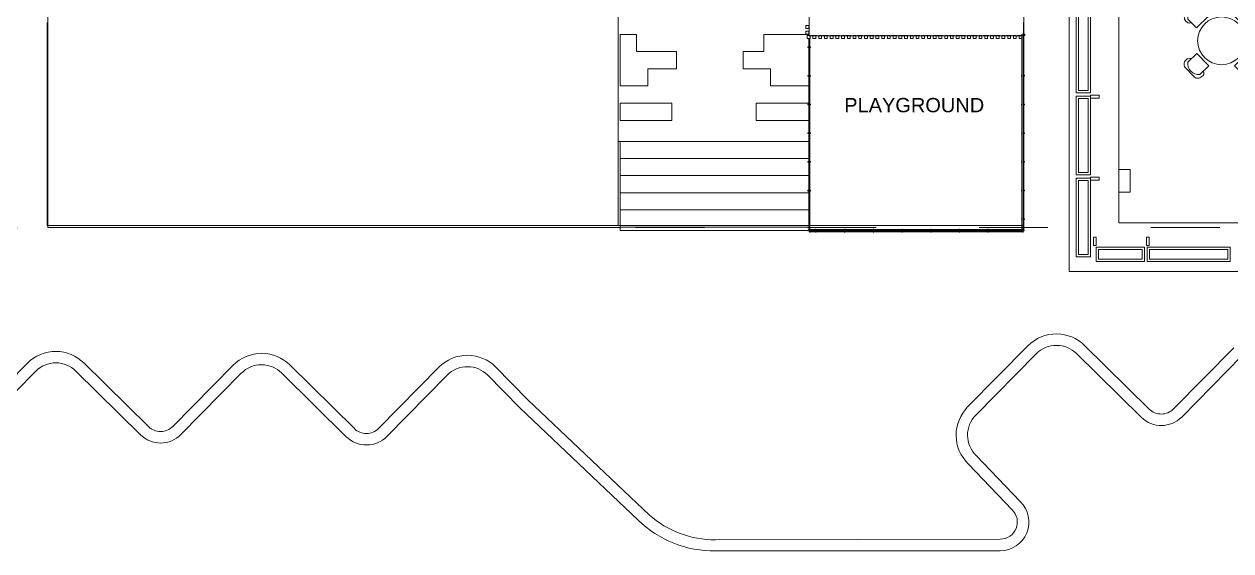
# Model space of a CAD drawing. Header units: millimetres. Extents: x 917 to 1168, y -421 to -23.
# Drawn here: x 1036.59 to 1057.66, y -366.21 to -357.01 of the extents above; entities that cross this region are included whole.
import ezdxf

# ---------------------------------------------------------------- set-up
doc = ezdxf.new("R2010")
doc.units = ezdxf.units.MM
doc.header["$LTSCALE"] = 0.1
for name, pattern in [('ACAD_ISO03W100', [30, 12, -18]), ('Aligning Line', [0.006, 0.003, -0.003]), ('CONTINUA', [0]), ('Dash', [0.006, 0.003, -0.003])]:
    doc.linetypes.add(name, pattern=pattern)
doc.layers.get('0').update_dxf_attribs({"lineweight": 5})
doc.layers.add('00-Pluvial', color=40, linetype='Continuous')
for name, color, linetype, lineweight in [('A-GLAZ-CWMG', 7, 'Continuous', 5), ('A-WALL', 7, 'Continuous', 5), ('CORDON H NUEVO', 251, 'Continuous', 5), ('MUEBLES', 250, 'Continuous', 5)]:
    doc.layers.add(name, color=color, linetype=linetype, lineweight=lineweight)
doc.styles.add('Arial_3', font='arial.ttf', dxfattribs={"height": 0.25})

# ---------------------------------------------------------------- blocks, each defined once
blk = doc.blocks.new('Montante rectangular - 50 x 150mm-1818797-02 Torre PB')
at = {"layer": 'A-GLAZ-CWMG', "color": 8}
for p, q in [((0, 0.075), (-0.05, 0.075)), ((-0.05, 0.075), (-0.05, 0.049)), ((-0.05, 0.049), (-0.05, -0.075)), ((0, 0.03), (0, 0.075)), ((0, -0.032), (0, 0.03)), ((-0.05, -0.075), (0, -0.075)), ((0, -0.045), (0, -0.033)), ((0, -0.057), (0, -0.046)), ((0, -0.07), (0, -0.058)), ((0, -0.075), (0, -0.071))]:
    blk.add_line(p, q, dxfattribs=at)
blk = doc.blocks.new('Montante rectangular - 50 x 150mm-V34-02 Torre PB')
at = {"layer": 'A-GLAZ-CWMG', "color": 8}
for p, q in [((-0.025, 0.075), (0.025, 0.075)), ((-0.025, 0.01), (-0.025, 0.075)), ((-0.025, -0.07), (-0.025, 0.01)), ((0.025, 0.075), (0.025, 0.019)), ((0.025, 0.019), (0.025, -0.056)), ((-0.025, -0.075), (-0.025, -0.07)), ((0.025, -0.075), (-0.025, -0.075)), ((0.025, -0.056), (0.025, -0.075))]:
    blk.add_line(p, q, dxfattribs=at)
blk = doc.blocks.new('Montante rectangular - 50 x 150mm-V31-02 Torre PB')
at = {"layer": 'A-GLAZ-CWMG', "color": 8}
for p, q in [((-0.025, 0.075), (-0.018, 0.075)), ((-0.025, -0.046), (-0.025, 0.075)), ((-0.017, 0.075), (-0.004, 0.075)), ((-0.003, 0.075), (0.009, 0.075)), ((0.01, 0.075), (0.022, 0.075)), ((0.025, 0.075), (0.025, -0.06)), ((-0.025, -0.075), (-0.025, -0.046)), ((0.025, -0.075), (-0.025, -0.075)), ((0.025, -0.06), (0.025, -0.075))]:
    blk.add_line(p, q, dxfattribs=at)
blk = doc.blocks.new('mesad')
at = {"layer": 'MUEBLES'}
for points in [[(-0.324, 0.533), (-0.324, 0.533, 0.414214), (-0.324, 0.604), (-0.345, 0.624, 0.414214), (-0.487, 0.622), (-0.626, 0.479, 0.414214), (-0.624, 0.337), (-0.603, 0.317, 0.414214), (-0.533, 0.318), (-0.533, 0.318)], [(0.324, 0.533), (0.324, 0.533, -0.414214), (0.324, 0.604), (0.345, 0.624, -0.414214), (0.487, 0.622), (0.626, 0.479, -0.414214), (0.624, 0.337), (0.603, 0.317, -0.414214), (0.533, 0.318), (0.533, 0.318)], [(-0.533, -0.324), (-0.533, -0.324, 0.414214), (-0.604, -0.324), (-0.624, -0.345, 0.414214), (-0.622, -0.487), (-0.479, -0.626, 0.414214), (-0.337, -0.624), (-0.317, -0.603, 0.414214), (-0.318, -0.533), (-0.318, -0.533)], [(0.533, -0.324), (0.533, -0.324, -0.414214), (0.604, -0.324), (0.624, -0.345, -0.414214), (0.622, -0.487), (0.479, -0.626, -0.414214), (0.337, -0.624), (0.317, -0.603, -0.414214), (0.318, -0.533), (0.318, -0.533)]]:
    blk.add_lwpolyline(points, format="xyb", dxfattribs=at)
for points in [[(-0.589, 0.373), (-0.434, 0.222), (-0.225, 0.437), (-0.38, 0.588, 0.490132)], [(0.589, 0.373), (0.434, 0.222), (0.225, 0.437), (0.38, 0.588, -0.490132)], [(-0.373, -0.589), (-0.222, -0.434), (-0.437, -0.225), (-0.588, -0.38, 0.490132)], [(0.373, -0.589), (0.222, -0.434), (0.437, -0.225), (0.588, -0.38, -0.490132)]]:
    blk.add_lwpolyline(points, format="xyb", close=True, dxfattribs=at)
at = {"layer": 'MUEBLES', "ltscale": 1e-05}
blk.add_circle((0, 0), 0.418, dxfattribs=at)
blk = doc.blocks.new('T1-PB-2020')
at = {"color": 8}
for p, q in [((4087.649, 1267.486), (4087.649, 1251.565)), ((4088.52, 1252.416), (4088.519, 1257.429)), ((4088.52, 1252.415), (4095.482, 1252.416)), ((4087.649, 1251.565), (4099.438, 1251.565))]:
    blk.add_line(p, q, dxfattribs=at)
for points in [[(4088.024, 1254.686), (4087.774, 1254.686), (4087.774, 1256.061), (4088.024, 1256.061)], [(4087.984, 1254.726), (4087.814, 1254.726), (4087.814, 1256.021), (4087.984, 1256.021)], [(4088.024, 1253.252), (4087.774, 1253.252), (4087.774, 1254.627), (4088.024, 1254.627)], [(4087.984, 1253.292), (4087.814, 1253.292), (4087.814, 1254.587), (4087.984, 1254.587)], [(4088.024, 1251.818), (4087.774, 1251.818), (4087.774, 1253.194), (4088.024, 1253.194)], [(4087.984, 1251.858), (4087.814, 1251.858), (4087.814, 1253.154), (4087.984, 1253.154)], [(4088.965, 1251.99), (4088.124, 1251.99), (4088.124, 1251.74), (4088.965, 1251.74)], [(4088.925, 1251.95), (4088.164, 1251.95), (4088.164, 1251.78), (4088.925, 1251.78)], [(4090.462, 1251.99), (4089.014, 1251.99), (4089.014, 1251.74), (4090.462, 1251.74)], [(4090.422, 1251.95), (4089.054, 1251.95), (4089.054, 1251.78), (4090.422, 1251.78)]]:
    blk.add_lwpolyline(points, close=True, dxfattribs=at)
blk.add_lwpolyline([(4088.718, 1252.946), (4088.718, 1253.346), (4088.518, 1253.346), (4088.518, 1252.946), (4088.718, 1252.946)], dxfattribs=at)
at = {"color": 8, "lineweight": 5, "rotation": 180}
blk.add_blockref('mesad', (4090.313, 1255.592), dxfattribs=at)
at = {"color": 8, "extrusion": (0, 0, -1)}
for name, p, rotation in [('Montante rectangular - 50 x 150mm-V34-02 Torre PB', (-4088.099, 1254.618), 90), ('Montante rectangular - 50 x 150mm-V34-02 Torre PB', (-4088.099, 1253.184), 90), ('Montante rectangular - 50 x 150mm-V31-02 Torre PB', (-4089.024, 1252.09), 180)]:
    blk.add_blockref(name, p, dxfattribs=dict(at, rotation=rotation))
at = {"color": 8, "rotation": 180}
blk.add_blockref('Montante rectangular - 50 x 150mm-1818797-02 Torre PB', (4088.074, 1252.09), dxfattribs=at)
blk.add_blockref('Montante rectangular - 50 x 150mm-1818797-02 Torre PB', (4088.074, 1252.09), dxfattribs=at)
blk = doc.blocks.new('sum')
at = {"color": 8, "lineweight": 18}
for p, q in [((767.304, -367.354), (767.304, -388.392)), ((784.354, -388.392), (784.354, -371.354)), ((780.604, -383.177), (780.604, -385.077)), ((777.264, -388.392), (777.264, -383.737)), ((767.295, -384.847), (767.295, -388.392)), ((777.304, -385.054), (777.304, -385.954)), ((777.584, -385.054), (777.304, -385.054)), ((777.584, -385.354), (777.584, -385.054)), ((780.6, -385.054), (779.811, -385.054)), ((779.811, -385.054), (779.811, -385.354)), ((778.284, -385.354), (777.584, -385.354)), ((778.284, -385.654), (778.284, -385.354)), ((779.811, -385.354), (779.45, -385.354)), ((779.45, -385.354), (779.45, -385.654)), ((777.784, -385.954), (777.784, -385.654)), ((777.784, -385.654), (778.284, -385.654)), ((779.45, -385.654), (779.926, -385.654)), ((779.926, -385.654), (779.926, -385.954)), ((777.304, -385.954), (777.784, -385.954)), ((779.926, -385.954), (780.594, -385.954)), ((778.204, -386.254), (777.304, -386.254)), ((777.304, -386.254), (777.304, -386.554)), ((778.204, -386.554), (778.204, -386.254)), ((779.677, -386.254), (779.677, -386.554)), ((780.594, -386.254), (779.677, -386.254)), ((777.304, -386.554), (778.204, -386.554)), ((779.677, -386.554), (780.594, -386.554)), ((777.268, -386.827), (777.264, -386.866)), ((777.264, -386.923), (777.304, -386.923)), ((777.304, -386.923), (780.594, -386.923)), ((777.304, -386.923), (780.594, -386.923)), ((777.304, -386.923), (777.304, -388.329)), ((777.304, -387.219), (780.594, -387.219)), ((777.304, -387.519), (780.594, -387.519)), ((777.304, -387.819), (780.594, -387.819)), ((777.304, -388.119), (780.594, -388.119)), ((767.295, -388.392), (777.264, -388.392)), ((767.304, -388.392), (767.304, -388.423)), ((767.304, -388.392), (784.354, -388.392)), ((777.304, -388.423), (777.304, -388.329)), ((767.304, -388.423), (777.304, -388.423)), ((777.304, -388.419), (780.594, -388.419)), ((777.304, -388.479), (777.304, -388.423)), ((780.579, -388.479), (777.304, -388.479))]:
    blk.add_line(p, q, dxfattribs=at)
at = {"color": 8, "lineweight": 15, "extrusion": (0, 0, -1)}
for p, q in [((780.594, -384.899), (780.544, -384.899)), ((780.544, -384.899), (780.544, -384.949)), ((780.544, -384.949), (780.594, -384.949)), ((780.594, -384.999), (780.544, -384.999)), ((780.544, -384.999), (780.544, -385.049)), ((780.594, -384.949), (780.594, -384.899)), ((780.594, -385.049), (780.594, -384.999)), ((780.544, -385.049), (780.594, -385.049)), ((780.619, -385.074), (780.569, -385.074)), ((780.569, -385.074), (780.569, -385.124)), ((780.569, -385.124), (780.619, -385.124)), ((780.619, -385.124), (780.619, -385.074)), ((780.719, -385.074), (780.669, -385.074)), ((780.669, -385.074), (780.669, -385.124)), ((780.669, -385.124), (780.719, -385.124)), ((780.719, -385.124), (780.719, -385.074)), ((780.819, -385.074), (780.769, -385.074)), ((780.769, -385.074), (780.769, -385.124)), ((780.769, -385.124), (780.819, -385.124)), ((780.819, -385.124), (780.819, -385.074)), ((780.919, -385.074), (780.869, -385.074)), ((780.869, -385.074), (780.869, -385.124)), ((780.869, -385.124), (780.919, -385.124)), ((780.919, -385.124), (780.919, -385.074)), ((781.019, -385.074), (780.969, -385.074)), ((780.969, -385.074), (780.969, -385.124)), ((780.969, -385.124), (781.019, -385.124)), ((781.019, -385.124), (781.019, -385.074)), ((781.119, -385.074), (781.069, -385.074)), ((781.069, -385.074), (781.069, -385.124)), ((781.069, -385.124), (781.119, -385.124)), ((781.119, -385.124), (781.119, -385.074)), ((781.219, -385.074), (781.169, -385.074)), ((781.169, -385.074), (781.169, -385.124)), ((781.169, -385.124), (781.219, -385.124)), ((781.219, -385.124), (781.219, -385.074)), ((781.319, -385.074), (781.269, -385.074)), ((781.269, -385.074), (781.269, -385.124)), ((781.269, -385.124), (781.319, -385.124)), ((781.319, -385.124), (781.319, -385.074)), ((781.419, -385.074), (781.369, -385.074)), ((781.369, -385.074), (781.369, -385.124)), ((781.369, -385.124), (781.419, -385.124)), ((781.419, -385.124), (781.419, -385.074)), ((781.519, -385.074), (781.469, -385.074)), ((781.469, -385.074), (781.469, -385.124)), ((781.469, -385.124), (781.519, -385.124)), ((781.519, -385.124), (781.519, -385.074)), ((781.619, -385.074), (781.569, -385.074)), ((781.569, -385.074), (781.569, -385.124)), ((781.569, -385.124), (781.619, -385.124)), ((781.619, -385.124), (781.619, -385.074)), ((781.719, -385.074), (781.669, -385.074)), ((781.669, -385.074), (781.669, -385.124)), ((781.669, -385.124), (781.719, -385.124)), ((781.719, -385.124), (781.719, -385.074)), ((781.819, -385.074), (781.769, -385.074)), ((781.769, -385.074), (781.769, -385.124)), ((781.769, -385.124), (781.819, -385.124)), ((781.819, -385.124), (781.819, -385.074)), ((781.919, -385.074), (781.869, -385.074)), ((781.869, -385.074), (781.869, -385.124)), ((781.869, -385.124), (781.919, -385.124)), ((781.919, -385.124), (781.919, -385.074)), ((782.019, -385.074), (781.969, -385.074)), ((781.969, -385.074), (781.969, -385.124)), ((781.969, -385.124), (782.019, -385.124)), ((782.019, -385.124), (782.019, -385.074)), ((782.119, -385.074), (782.069, -385.074)), ((782.069, -385.074), (782.069, -385.124)), ((782.069, -385.124), (782.119, -385.124)), ((782.119, -385.124), (782.119, -385.074)), ((782.219, -385.074), (782.169, -385.074)), ((782.169, -385.074), (782.169, -385.124)), ((782.169, -385.124), (782.219, -385.124)), ((782.219, -385.124), (782.219, -385.074)), ((782.319, -385.074), (782.269, -385.074)), ((782.269, -385.074), (782.269, -385.124)), ((782.269, -385.124), (782.319, -385.124)), ((782.319, -385.124), (782.319, -385.074)), ((782.419, -385.074), (782.369, -385.074)), ((782.369, -385.074), (782.369, -385.124)), ((782.369, -385.124), (782.419, -385.124)), ((782.419, -385.124), (782.419, -385.074)), ((782.519, -385.074), (782.469, -385.074)), ((782.469, -385.074), (782.469, -385.124)), ((782.469, -385.124), (782.519, -385.124)), ((782.519, -385.124), (782.519, -385.074)), ((782.619, -385.074), (782.569, -385.074)), ((782.569, -385.074), (782.569, -385.124)), ((782.569, -385.124), (782.619, -385.124)), ((782.619, -385.124), (782.619, -385.074)), ((782.719, -385.074), (782.669, -385.074)), ((782.669, -385.074), (782.669, -385.124)), ((782.669, -385.124), (782.719, -385.124)), ((782.719, -385.124), (782.719, -385.074)), ((782.819, -385.074), (782.769, -385.074)), ((782.769, -385.074), (782.769, -385.124)), ((782.769, -385.124), (782.819, -385.124)), ((782.819, -385.124), (782.819, -385.074)), ((782.919, -385.074), (782.869, -385.074)), ((782.869, -385.074), (782.869, -385.124)), ((782.869, -385.124), (782.919, -385.124)), ((782.919, -385.124), (782.919, -385.074)), ((783.019, -385.074), (782.969, -385.074)), ((782.969, -385.074), (782.969, -385.124)), ((782.969, -385.124), (783.019, -385.124)), ((783.019, -385.124), (783.019, -385.074)), ((783.119, -385.074), (783.069, -385.074)), ((783.069, -385.074), (783.069, -385.124)), ((783.069, -385.124), (783.119, -385.124)), ((783.119, -385.124), (783.119, -385.074)), ((783.219, -385.074), (783.169, -385.074)), ((783.169, -385.074), (783.169, -385.124)), ((783.169, -385.124), (783.219, -385.124)), ((783.219, -385.124), (783.219, -385.074)), ((783.319, -385.074), (783.269, -385.074)), ((783.269, -385.074), (783.269, -385.124)), ((783.269, -385.124), (783.319, -385.124)), ((783.319, -385.124), (783.319, -385.074)), ((783.419, -385.074), (783.369, -385.074)), ((783.369, -385.074), (783.369, -385.124)), ((783.369, -385.124), (783.419, -385.124)), ((783.419, -385.124), (783.419, -385.074)), ((783.519, -385.074), (783.469, -385.074)), ((783.469, -385.074), (783.469, -385.124)), ((783.469, -385.124), (783.519, -385.124)), ((783.519, -385.124), (783.519, -385.074)), ((783.619, -385.074), (783.569, -385.074)), ((783.569, -385.074), (783.569, -385.124)), ((783.569, -385.124), (783.619, -385.124)), ((783.619, -385.124), (783.619, -385.074)), ((783.719, -385.074), (783.669, -385.074)), ((783.669, -385.074), (783.669, -385.124)), ((783.669, -385.124), (783.719, -385.124)), ((783.719, -385.124), (783.719, -385.074)), ((783.819, -385.074), (783.769, -385.074)), ((783.769, -385.074), (783.769, -385.124)), ((783.769, -385.124), (783.819, -385.124)), ((783.819, -385.124), (783.819, -385.074)), ((783.919, -385.074), (783.869, -385.074)), ((783.869, -385.074), (783.869, -385.124)), ((783.869, -385.124), (783.919, -385.124)), ((783.919, -385.124), (783.919, -385.074)), ((784.019, -385.074), (783.969, -385.074)), ((783.969, -385.074), (783.969, -385.124)), ((783.969, -385.124), (784.019, -385.124)), ((784.019, -385.124), (784.019, -385.074)), ((784.119, -385.074), (784.069, -385.074)), ((784.069, -385.074), (784.069, -385.124)), ((784.069, -385.124), (784.119, -385.124)), ((784.119, -385.124), (784.119, -385.074)), ((784.219, -385.074), (784.169, -385.074)), ((784.169, -385.074), (784.169, -385.124)), ((784.169, -385.124), (784.219, -385.124)), ((784.219, -385.124), (784.219, -385.074)), ((784.319, -385.074), (784.269, -385.074)), ((784.269, -385.074), (784.269, -385.124)), ((784.269, -385.124), (784.319, -385.124)), ((784.319, -385.124), (784.319, -385.074))]:
    blk.add_line(p, q, dxfattribs=at)
at = {"color": 8, "lineweight": 15}
for p, q in [((784.344, -385.077), (784.344, -384.847)), ((780.579, -385.073), (780.604, -385.073)), ((780.594, -385.124), (780.594, -388.479)), ((780.6, -385.073), (780.6, -385.054)), ((780.604, -385.077), (784.344, -385.077)), ((780.614, -388.479), (780.614, -385.124)), ((780.619, -385.085), (780.629, -385.085)), ((780.629, -385.077), (780.629, -385.085)), ((784.314, -385.124), (784.314, -388.48)), ((784.314, -388.48), (784.314, -385.124)), ((784.369, -385.05), (784.319, -385.05)), ((784.319, -385.05), (784.319, -385.075)), ((784.319, -385.075), (784.369, -385.075)), ((784.324, -385.077), (784.324, -388.48)), ((784.344, -388.48), (784.344, -385.077)), ((784.354, -388.48), (784.354, -385.075)), ((784.354, -388.48), (784.354, -385.075)), ((784.359, -385.08), (784.354, -385.08)), ((784.359, -385.075), (784.359, -385.08)), ((784.369, -385.075), (784.369, -385.05)), ((780.578, -385.283), (780.578, -385.271)), ((780.578, -385.271), (780.594, -385.271)), ((780.578, -385.283), (780.594, -385.283)), ((780.614, -385.271), (780.628, -385.271)), ((780.614, -385.283), (780.628, -385.283)), ((780.628, -385.271), (780.628, -385.283)), ((780.578, -385.784), (780.578, -385.772)), ((780.578, -385.772), (780.594, -385.772)), ((780.578, -385.784), (780.594, -385.784)), ((780.614, -385.772), (780.628, -385.772)), ((780.614, -385.784), (780.628, -385.784)), ((780.628, -385.772), (780.628, -385.784)), ((784.31, -385.78), (784.31, -385.768)), ((784.314, -385.768), (784.31, -385.768)), ((784.314, -385.78), (784.31, -385.78)), ((784.36, -385.768), (784.354, -385.768)), ((784.36, -385.78), (784.354, -385.78)), ((784.36, -385.768), (784.36, -385.78)), ((780.578, -386.285), (780.578, -386.273)), ((780.578, -386.273), (780.594, -386.273)), ((780.578, -386.285), (780.594, -386.285)), ((780.614, -386.273), (780.628, -386.273)), ((780.614, -386.285), (780.628, -386.285)), ((780.628, -386.273), (780.628, -386.285)), ((784.31, -386.281), (784.31, -386.269)), ((784.314, -386.269), (784.31, -386.269)), ((784.314, -386.281), (784.31, -386.281)), ((784.36, -386.269), (784.354, -386.269)), ((784.36, -386.281), (784.354, -386.281)), ((784.36, -386.269), (784.36, -386.281)), ((780.578, -386.786), (780.578, -386.774)), ((780.578, -386.774), (780.594, -386.774)), ((780.578, -386.786), (780.594, -386.786)), ((780.614, -386.774), (780.628, -386.774)), ((780.614, -386.786), (780.628, -386.786)), ((780.628, -386.774), (780.628, -386.786)), ((784.31, -386.782), (784.31, -386.77)), ((784.314, -386.77), (784.31, -386.77)), ((784.314, -386.782), (784.31, -386.782)), ((784.36, -386.77), (784.354, -386.77)), ((784.36, -386.782), (784.354, -386.782)), ((784.36, -386.77), (784.36, -386.782)), ((780.578, -387.287), (780.578, -387.275)), ((780.578, -387.275), (780.594, -387.275)), ((780.578, -387.287), (780.594, -387.287)), ((780.614, -387.275), (780.628, -387.275)), ((780.614, -387.287), (780.628, -387.287)), ((780.628, -387.275), (780.628, -387.287)), ((784.31, -387.283), (784.31, -387.271)), ((784.314, -387.271), (784.31, -387.271)), ((784.314, -387.283), (784.31, -387.283)), ((784.36, -387.271), (784.354, -387.271)), ((784.36, -387.283), (784.354, -387.283)), ((784.36, -387.271), (784.36, -387.283)), ((780.578, -387.788), (780.578, -387.776)), ((780.578, -387.776), (780.594, -387.776)), ((780.614, -387.776), (780.628, -387.776)), ((780.628, -387.776), (780.628, -387.788)), ((784.31, -387.784), (784.31, -387.772)), ((784.314, -387.772), (784.31, -387.772)), ((784.36, -387.772), (784.354, -387.772)), ((784.36, -387.772), (784.36, -387.784)), ((780.578, -387.788), (780.594, -387.788)), ((780.614, -387.788), (780.628, -387.788)), ((784.314, -387.784), (784.31, -387.784)), ((784.36, -387.784), (784.354, -387.784)), ((784.31, -388.285), (784.31, -388.273)), ((784.314, -388.273), (784.31, -388.273)), ((784.314, -388.285), (784.31, -388.285)), ((784.36, -388.273), (784.354, -388.273)), ((784.36, -388.285), (784.354, -388.285)), ((784.36, -388.273), (784.36, -388.285)), ((780.579, -388.485), (780.579, -388.473)), ((780.579, -388.473), (780.594, -388.473)), ((780.579, -388.485), (780.614, -388.485)), ((780.614, -388.479), (780.594, -388.479)), ((780.608, -388.504), (780.608, -388.479)), ((780.62, -388.504), (780.608, -388.504)), ((780.614, -388.454), (780.62, -388.454)), ((784.334, -388.459), (780.614, -388.459)), ((780.614, -388.459), (780.614, -388.499)), ((780.614, -388.459), (784.334, -388.459)), ((780.614, -388.489), (780.614, -388.469)), ((784.334, -388.469), (780.614, -388.469)), ((780.614, -388.489), (784.334, -388.489)), ((780.614, -388.499), (784.334, -388.499)), ((780.614, -388.499), (784.334, -388.499)), ((780.62, -388.459), (780.62, -388.454)), ((780.62, -388.504), (780.62, -388.499)), ((780.715, -388.455), (780.727, -388.455)), ((780.715, -388.459), (780.715, -388.455)), ((780.715, -388.505), (780.715, -388.499)), ((780.727, -388.505), (780.715, -388.505)), ((780.727, -388.459), (780.727, -388.455)), ((780.727, -388.505), (780.727, -388.499)), ((781.216, -388.455), (781.228, -388.455)), ((781.216, -388.459), (781.216, -388.455)), ((781.216, -388.505), (781.216, -388.499)), ((781.228, -388.505), (781.216, -388.505)), ((781.228, -388.459), (781.228, -388.455)), ((781.228, -388.505), (781.228, -388.499)), ((781.717, -388.455), (781.729, -388.455)), ((781.717, -388.459), (781.717, -388.455)), ((781.717, -388.505), (781.717, -388.499)), ((781.729, -388.505), (781.717, -388.505)), ((781.729, -388.459), (781.729, -388.455)), ((781.729, -388.505), (781.729, -388.499)), ((782.218, -388.455), (782.23, -388.455)), ((782.218, -388.459), (782.218, -388.455)), ((782.218, -388.505), (782.218, -388.499)), ((782.23, -388.505), (782.218, -388.505)), ((782.23, -388.459), (782.23, -388.455)), ((782.23, -388.505), (782.23, -388.499)), ((782.719, -388.455), (782.731, -388.455)), ((782.719, -388.459), (782.719, -388.455)), ((782.719, -388.505), (782.719, -388.499)), ((782.731, -388.505), (782.719, -388.505)), ((782.731, -388.459), (782.731, -388.455)), ((782.731, -388.505), (782.731, -388.499)), ((783.22, -388.455), (783.232, -388.455)), ((783.22, -388.459), (783.22, -388.455)), ((783.22, -388.505), (783.22, -388.499)), ((783.232, -388.505), (783.22, -388.505)), ((783.232, -388.459), (783.232, -388.455)), ((783.232, -388.505), (783.232, -388.499)), ((783.721, -388.455), (783.733, -388.455)), ((783.721, -388.459), (783.721, -388.455)), ((783.721, -388.505), (783.721, -388.499)), ((783.733, -388.505), (783.721, -388.505)), ((783.733, -388.459), (783.733, -388.455)), ((783.733, -388.505), (783.733, -388.499)), ((784.314, -388.48), (784.354, -388.48)), ((784.344, -388.48), (784.324, -388.48)), ((784.328, -388.504), (784.328, -388.499)), ((784.34, -388.504), (784.328, -388.504)), ((784.334, -388.459), (784.334, -388.499)), ((784.334, -388.469), (784.334, -388.489)), ((784.359, -388.486), (784.334, -388.486)), ((784.34, -388.504), (784.34, -388.48)), ((784.359, -388.474), (784.354, -388.474)), ((784.359, -388.474), (784.359, -388.486))]:
    blk.add_line(p, q, dxfattribs=at)
at = {"color": 8, "linetype": 'Dash', "lineweight": 15}
blk.add_line((784.334, -385.074), (780.604, -385.074), dxfattribs=at)
at = {"color": 8, "linetype": 'Aligning Line', "lineweight": 18}
for p, q in [((777.304, -387.219), (780.594, -387.219)), ((777.304, -387.519), (780.594, -387.519)), ((777.304, -387.819), (780.594, -387.819)), ((777.304, -388.119), (780.594, -388.119)), ((777.304, -388.419), (780.594, -388.419))]:
    blk.add_line(p, q, dxfattribs=at)
at = {"color": 8, "lineweight": 15, "style": 'Arial_3'}
blk.add_text('PLAYGROUND', height=0.25, dxfattribs=at).set_placement((781.214, -386.413))

msp = doc.modelspace()

# ---------------------------------------------------------------- linework, layer by layer
at = {"layer": 'A-WALL', "color": 8, "linetype": 'ACAD_ISO03W100', "lineweight": 20}
msp.add_lwpolyline([(984.27, -343.441), (984.27, -360.561), (1091.645, -360.561), (1091.645, -343.441), (984.27, -343.441)], dxfattribs=at)
at = {"layer": 'CORDON H NUEVO', "lineweight": 5}
for p, q in [((1054.971, -362.765), (1056.099, -363.877)), ((1056.806, -363.872), (1057.859, -362.804)), ((1053.075, -364.687), (1053.847, -365.491)), ((1048.663, -366.017), (1053.637, -366.005)), ((1048.664, -366.209), (1053.637, -366.209))]:
    msp.add_line(p, q, dxfattribs=at)
for points in [[(1053.075, -364.687, -0.414214), (1053.068, -363.697), (1054.121, -362.629, -0.203222), (1054.626, -362.421), (1054.626, -362.421, -0.19461), (1055.111, -362.622), (1056.239, -363.734, 0.414214), (1056.663, -363.731)], [(1054.971, -362.765, 0.19461), (1054.624, -362.621), (1054.624, -362.621, 0.203222), (1054.263, -362.77), (1053.21, -363.838, 0.414214), (1053.215, -364.545), (1053.987, -365.349)], [(1035.59, -364.003), (1036.643, -362.935, -0.203222), (1037.148, -362.726, -0.19466), (1037.633, -362.928), (1038.761, -364.04, 0.414214), (1039.186, -364.037), (1040.239, -362.969, -0.203273), (1040.744, -362.76, -0.19461), (1041.229, -362.962), (1042.357, -364.074, 0.414214), (1042.781, -364.071), (1043.834, -363.003, -0.203273), (1044.339, -362.794, -0.19461), (1044.824, -362.996), (1045.386, -363.572), (1047.509, -365.583)], [(1047.312, -365.671), (1045.246, -363.714), (1044.684, -363.138, 0.194583), (1044.338, -362.994, 0.20332), (1043.977, -363.143), (1042.924, -364.211, -0.414214), (1042.216, -364.216), (1041.088, -363.104, 0.19461), (1040.742, -362.96, 0.203294), (1040.381, -363.109), (1039.328, -364.177, -0.414214), (1038.621, -364.182), (1037.493, -363.07, 0.19461), (1037.147, -362.926, 0.203294), (1036.786, -363.075), (1035.733, -364.143, -0.414214)]]:
    msp.add_lwpolyline(points, format="xyb", dxfattribs=at)
msp.add_lwpolyline([(1057.716, -362.663), (1056.663, -363.731)], dxfattribs=at)
for centre, radius, start, end in [((1056.45, -363.521), 0.5, 225.4052, 315.4052), ((1053.633, -365.706), 0.503, 270.5171, 45.1825), ((1048.661, -364.271), 1.746, 228.7234, 270.0738), ((1053.636, -365.705), 0.3, 270.126, 45.4052), ((1048.631, -364.324), 1.885, 225.6367, 271.0158)]:
    msp.add_arc(centre, radius, start, end, dxfattribs=at)

# ---------------------------------------------------------------- block references
at = {"color": 2}
msp.add_blockref('T1-PB-2020', (-3032.81, -1612.895), dxfattribs=at)
at = {"layer": '00-Pluvial', "linetype": 'CONTINUA', "lineweight": 13}
msp.add_blockref('sum', (269.698, 27.862), dxfattribs=at)

doc.saveas('drawing.dxf')
